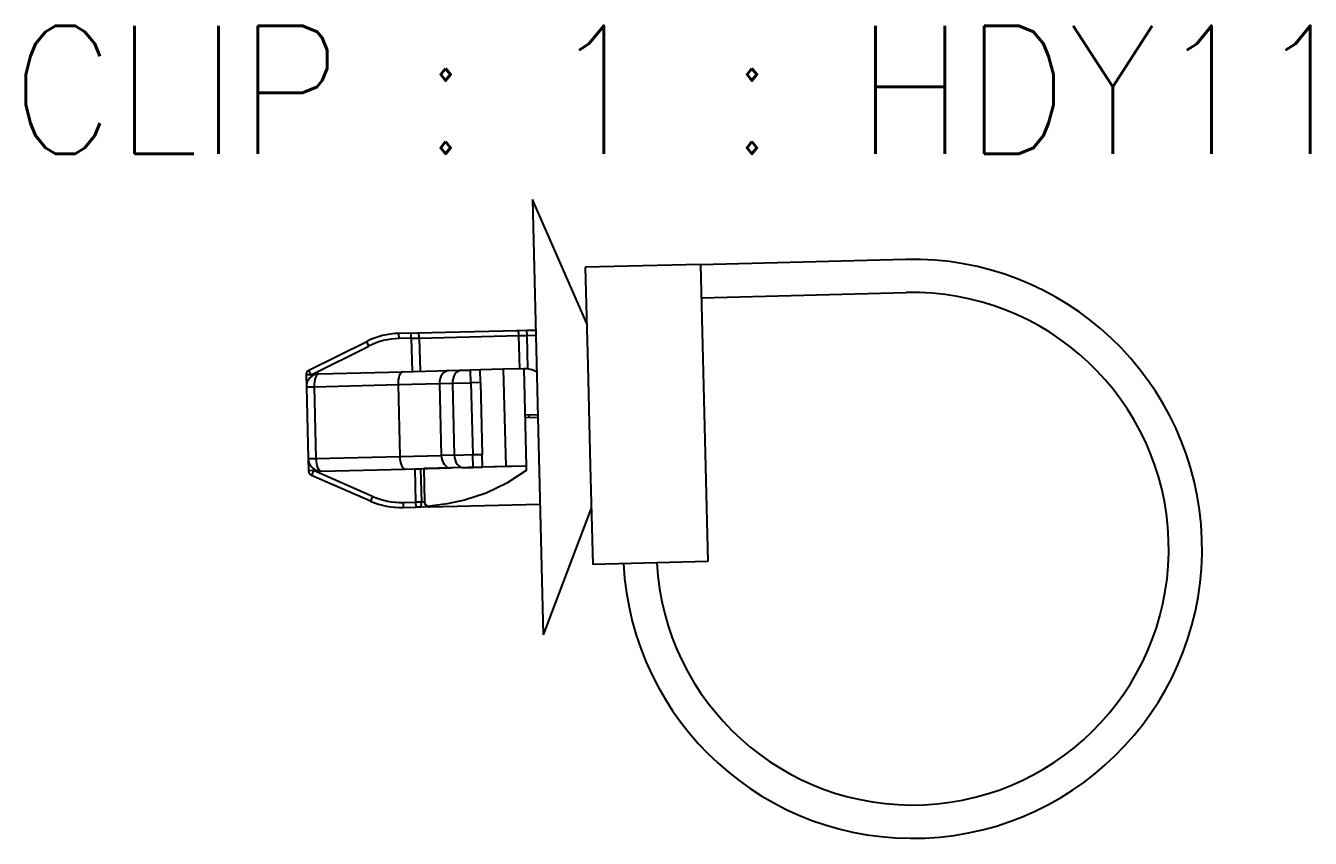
# Model space of a CAD drawing. Header units: inches. Extents: x 47316 to 59086, y 3141 to 11743.
# Drawn here: x 53353.4 to 53378.47, y 6243.28 to 6259.14 of the extents above; entities that cross this region are included whole.
import ezdxf

# ---------------------------------------------------------------- set-up
doc = ezdxf.new("R2010")
doc.units = ezdxf.units.IN
doc.header["$MEASUREMENT"] = 0
doc.styles.get("Standard").update_dxf_attribs({"font": ''})
doc.styles.get('Standard').set_extended_font_data('SimSun')

msp = doc.modelspace()

# ---------------------------------------------------------------- linework, layer by layer
at = {"color": 0, "linetype": 'ByBlock', "lineweight": -3, "ltscale": 0.132311}
for p, q in [((53364.346, 6253.325), (53363.286, 6255.75)), ((53364.435, 6249.726), (53363.496, 6247.252))]:
    msp.add_line(p, q, dxfattribs=at)
at = {"color": 0, "linetype": 'ByBlock', "lineweight": -3, "ltscale": 0.425}
msp.add_line((53363.286, 6255.75), (53363.496, 6247.252), dxfattribs=at)
at = {"color": 0, "linetype": 'ByBlock', "lineweight": -3, "ltscale": 0.2}
for p, q in [((53366.568, 6254.481), (53370.567, 6254.58)), ((53366.584, 6253.831), (53370.583, 6253.93))]:
    msp.add_line(p, q, dxfattribs=at)
at = {"color": 0, "linetype": 'ByBlock', "lineweight": -3, "ltscale": 0.1125}
for p, q in [((53366.568, 6254.481), (53364.319, 6254.425)), ((53366.712, 6248.682), (53364.463, 6248.627))]:
    msp.add_line(p, q, dxfattribs=at)
at = {"color": 0, "linetype": 'ByBlock', "lineweight": -3, "ltscale": 0.096026}
for p, q in [((53364.319, 6254.425), (53364.367, 6252.505)), ((53364.415, 6250.547), (53364.463, 6248.627))]:
    msp.add_line(p, q, dxfattribs=at)
at = {"color": 0, "linetype": 'ByBlock', "lineweight": -3, "ltscale": 0.289999}
msp.add_line((53366.568, 6254.481), (53366.712, 6248.682), dxfattribs=at)
at = {"color": 0, "linetype": 'ByBlock', "lineweight": -3, "ltscale": 0.011804}
for p, q in [((53360.919, 6253.14), (53360.683, 6253.134)), ((53360.921, 6253.04), (53360.685, 6253.034))]:
    msp.add_line(p, q, dxfattribs=at)
at = {"color": 0, "linetype": 'ByBlock', "lineweight": -3, "ltscale": 0.005}
for p, q in [((53360.685, 6253.034), (53360.683, 6253.134)), ((53360.921, 6253.04), (53360.919, 6253.14)), ((53363.183, 6253.096), (53363.18, 6253.196)), ((53360.096, 6252.888), (53360.052, 6252.978)), ((53358.969, 6252.328), (53358.869, 6252.326)), ((53358.969, 6252.328), (53358.925, 6252.418)), ((53359.016, 6250.456), (53358.916, 6250.454)), ((53359.016, 6250.456), (53358.976, 6250.364)), ((53360.169, 6249.952), (53360.129, 6249.86)), ((53360.764, 6249.835), (53360.767, 6249.735)), ((53361.008, 6249.841), (53361.011, 6249.741))]:
    msp.add_line(p, q, dxfattribs=at)
at = {"color": 0, "linetype": 'ByBlock', "lineweight": -3, "ltscale": 0.006325}
msp.add_line((53360.919, 6253.14), (53361.045, 6253.143), dxfattribs=at)
at = {"color": 0, "linetype": 'ByBlock', "lineweight": -3, "ltscale": 0.097302}
for p, q in [((53361.045, 6253.143), (53362.991, 6253.192)), ((53361.079, 6253.044), (53363.025, 6253.092))]:
    msp.add_line(p, q, dxfattribs=at)
at = {"color": 0, "linetype": 'ByBlock', "lineweight": -3, "ltscale": 0.009488}
msp.add_line((53362.991, 6253.192), (53363.18, 6253.196), dxfattribs=at)
at = {"color": 0, "linetype": 'ByBlock', "lineweight": -3, "ltscale": 0.007906}
msp.add_line((53363.025, 6253.092), (53363.183, 6253.096), dxfattribs=at)
at = {"color": 0, "linetype": 'ByBlock', "lineweight": -3, "ltscale": 0.0325}
for p, q in [((53363.041, 6252.443), (53363.025, 6253.092)), ((53360.921, 6253.04), (53360.937, 6252.39)), ((53361.079, 6253.044), (53361.095, 6252.394)), ((53360.992, 6250.491), (53361.008, 6249.841)), ((53361.104, 6250.494), (53361.12, 6249.844))]:
    msp.add_line(p, q, dxfattribs=at)
at = {"color": 0, "linetype": 'ByBlock', "lineweight": -3, "ltscale": 0.008443}
for p, q in [((53363.18, 6253.196), (53363.349, 6253.2)), ((53363.183, 6253.096), (53363.352, 6253.1))]:
    msp.add_line(p, q, dxfattribs=at)
at = {"color": 0, "linetype": 'ByBlock', "lineweight": -3, "ltscale": 0.032832}
msp.add_line((53363.199, 6252.44), (53363.183, 6253.096), dxfattribs=at)
at = {"color": 0, "linetype": 'ByBlock', "lineweight": -3, "ltscale": 0.062942}
for p, q in [((53358.925, 6252.418), (53360.052, 6252.978)), ((53360.129, 6249.86), (53358.976, 6250.364))]:
    msp.add_line(p, q, dxfattribs=at)
at = {"color": 0, "linetype": 'ByBlock', "lineweight": -3, "ltscale": 0.062941}
for p, q in [((53358.969, 6252.328), (53360.096, 6252.888)), ((53360.169, 6249.952), (53359.016, 6250.456))]:
    msp.add_line(p, q, dxfattribs=at)
at = {"color": 0, "linetype": 'ByBlock', "lineweight": -3, "ltscale": 0.007907}
msp.add_line((53360.921, 6253.04), (53361.079, 6253.044), dxfattribs=at)
at = {"color": 0, "linetype": 'ByBlock', "lineweight": -3, "ltscale": 0.011816}
for p, q in [((53358.869, 6252.326), (53358.875, 6252.089)), ((53358.91, 6250.69), (53358.916, 6250.454))]:
    msp.add_line(p, q, dxfattribs=at)
at = {"color": 0, "linetype": 'ByBlock', "lineweight": -3, "ltscale": 0.001816}
for p, q in [((53358.969, 6252.328), (53358.97, 6252.292)), ((53359.015, 6250.492), (53359.016, 6250.456))]:
    msp.add_line(p, q, dxfattribs=at)
at = {"color": 0, "linetype": 'ByBlock', "lineweight": -3, "ltscale": 0.081943}
for p, q in [((53359.119, 6252.345), (53360.757, 6252.386)), ((53359.026, 6252.093), (53360.664, 6252.134)), ((53359.061, 6250.693), (53360.699, 6250.734)), ((53359.166, 6250.446), (53360.804, 6250.487))]:
    msp.add_line(p, q, dxfattribs=at)
at = {"color": 0, "linetype": 'ByBlock', "lineweight": -3, "ltscale": 0.04455}
for p, q in [((53360.757, 6252.386), (53361.648, 6252.408)), ((53360.804, 6250.487), (53361.695, 6250.509))]:
    msp.add_line(p, q, dxfattribs=at)
at = {"color": 0, "linetype": 'ByBlock', "lineweight": -3, "ltscale": 0.012637}
for p, q in [((53361.648, 6252.408), (53361.901, 6252.414)), ((53361.474, 6252.154), (53361.727, 6252.16)), ((53361.761, 6250.76), (53361.509, 6250.754)), ((53361.948, 6250.515), (53361.695, 6250.509))]:
    msp.add_line(p, q, dxfattribs=at)
at = {"color": 0, "linetype": 'ByBlock', "lineweight": -3, "ltscale": 0.009006}
for p, q in [((53361.901, 6252.414), (53362.081, 6252.419)), ((53361.948, 6250.515), (53362.128, 6250.519))]:
    msp.add_line(p, q, dxfattribs=at)
at = {"color": 0, "linetype": 'ByBlock', "lineweight": -3, "ltscale": 0.009364}
for p, q in [((53362.268, 6252.423), (53362.081, 6252.419)), ((53362.274, 6252.173), (53362.087, 6252.169)), ((53362.122, 6250.769), (53362.309, 6250.774)), ((53362.128, 6250.519), (53362.315, 6250.524))]:
    msp.add_line(p, q, dxfattribs=at)
at = {"color": 0, "linetype": 'ByBlock', "lineweight": -3, "ltscale": 0.0125}
for p, q in [((53362.087, 6252.169), (53362.081, 6252.419)), ((53362.274, 6252.173), (53362.268, 6252.423)), ((53363.14, 6251.545), (53363.39, 6251.551)), ((53363.141, 6251.495), (53363.391, 6251.501)), ((53362.128, 6250.519), (53362.122, 6250.769)), ((53362.315, 6250.524), (53362.309, 6250.774))]:
    msp.add_line(p, q, dxfattribs=at)
at = {"color": 0, "linetype": 'ByBlock', "lineweight": -3, "ltscale": 0.022501}
for p, q in [((53362.718, 6252.435), (53362.268, 6252.423)), ((53362.765, 6250.535), (53362.315, 6250.524))]:
    msp.add_line(p, q, dxfattribs=at)
at = {"color": 0, "linetype": 'ByBlock', "lineweight": -3, "ltscale": 0.02}
for p, q in [((53363.118, 6252.444), (53362.718, 6252.435)), ((53363.165, 6250.545), (53362.765, 6250.535))]:
    msp.add_line(p, q, dxfattribs=at)
at = {"color": 0, "linetype": 'ByBlock', "lineweight": -3, "ltscale": 0.095}
for p, q in [((53362.718, 6252.435), (53362.765, 6250.535)), ((53363.118, 6252.444), (53363.165, 6250.545))]:
    msp.add_line(p, q, dxfattribs=at)
at = {"color": 0, "linetype": 'ByBlock', "lineweight": -3, "ltscale": 0.097948}
msp.add_line((53364.367, 6252.505), (53364.415, 6250.547), dxfattribs=at)
at = {"color": 0, "linetype": 'ByBlock', "lineweight": -3, "ltscale": 0.007544}
for p, q in [((53358.875, 6252.089), (53359.026, 6252.093)), ((53358.91, 6250.69), (53359.061, 6250.693))]:
    msp.add_line(p, q, dxfattribs=at)
at = {"color": 0, "linetype": 'ByBlock', "lineweight": -3, "ltscale": 0.07}
for p, q in [((53358.875, 6252.089), (53358.91, 6250.69)), ((53359.026, 6252.093), (53359.061, 6250.693)), ((53360.664, 6252.134), (53360.699, 6250.734)), ((53361.474, 6252.154), (53361.509, 6250.754)), ((53361.727, 6252.16), (53361.761, 6250.76)), ((53362.087, 6252.169), (53362.122, 6250.769)), ((53362.274, 6252.173), (53362.309, 6250.774))]:
    msp.add_line(p, q, dxfattribs=at)
at = {"color": 0, "linetype": 'ByBlock', "lineweight": -3, "ltscale": 0.0405}
for p, q in [((53360.664, 6252.134), (53361.474, 6252.154)), ((53360.699, 6250.734), (53361.509, 6250.754))]:
    msp.add_line(p, q, dxfattribs=at)
at = {"color": 0, "linetype": 'ByBlock', "lineweight": -3, "ltscale": 0.018011}
for p, q in [((53361.727, 6252.16), (53362.087, 6252.169)), ((53361.761, 6250.76), (53362.122, 6250.769))]:
    msp.add_line(p, q, dxfattribs=at)
at = {"color": 0, "linetype": 'ByBlock', "lineweight": -3, "ltscale": 0.0025}
msp.add_line((53363.222, 6251.497), (53363.221, 6251.547), dxfattribs=at)
at = {"color": 0, "linetype": 'ByBlock', "lineweight": -3, "ltscale": 0.005363}
msp.add_line((53360.992, 6250.491), (53361.1, 6250.494), dxfattribs=at)
at = {"color": 0, "linetype": 'ByBlock', "lineweight": -3, "ltscale": 0.000233459}
msp.add_line((53361.1, 6250.494), (53361.104, 6250.494), dxfattribs=at)
at = {"color": 0, "linetype": 'ByBlock', "lineweight": -3, "ltscale": 0.003059}
msp.add_line((53361.104, 6250.494), (53361.165, 6250.496), dxfattribs=at)
at = {"color": 0, "linetype": 'ByBlock', "lineweight": -3, "ltscale": 0.1}
msp.add_line((53363.165, 6250.545), (53361.165, 6250.496), dxfattribs=at)
at = {"color": 0, "linetype": 'ByBlock', "lineweight": -3, "ltscale": 0.031953}
msp.add_line((53361.165, 6250.496), (53361.181, 6249.857), dxfattribs=at)
at = {"color": 0, "linetype": 'ByBlock', "lineweight": -3}
for p, q in [((53363.167, 6250.458), (53362.788, 6250.211)), ((53362.788, 6250.211), (53362.384, 6250.019)), ((53361.626, 6249.809), (53361.284, 6249.764)), ((53361.963, 6249.881), (53361.626, 6249.809)), ((53362.384, 6250.019), (53361.963, 6249.881))]:
    msp.add_line(p, q, dxfattribs=at)
at = {"color": 0, "linetype": 'ByBlock', "lineweight": -3, "ltscale": 0.004339}
msp.add_line((53363.165, 6250.545), (53363.167, 6250.458), dxfattribs=at)
at = {"color": 0, "linetype": 'ByBlock', "lineweight": -3, "ltscale": 0.012206}
for p, q in [((53360.764, 6249.835), (53361.008, 6249.841)), ((53360.767, 6249.735), (53361.011, 6249.741))]:
    msp.add_line(p, q, dxfattribs=at)
at = {"color": 0, "linetype": 'ByBlock', "lineweight": -3, "ltscale": 0.005597}
msp.add_line((53361.12, 6249.844), (53361.008, 6249.841), dxfattribs=at)
at = {"color": 0, "linetype": 'ByBlock', "lineweight": -3, "ltscale": 0.002986}
msp.add_line((53361.18, 6249.846), (53361.12, 6249.844), dxfattribs=at)
at = {"color": 0, "linetype": 'ByBlock', "lineweight": -3, "ltscale": 9.0198e-05}
msp.add_line((53361.181, 6249.847), (53361.18, 6249.846), dxfattribs=at)
at = {"color": 0, "linetype": 'ByBlock', "lineweight": -3, "ltscale": 0.000495148}
msp.add_line((53361.181, 6249.857), (53361.181, 6249.847), dxfattribs=at)
at = {"color": 0, "linetype": 'ByBlock', "lineweight": -3, "ltscale": 0.004477}
msp.add_line((53361.1, 6249.744), (53361.011, 6249.741), dxfattribs=at)
at = {"color": 0, "linetype": 'ByBlock', "lineweight": -3, "ltscale": 0.00896}
msp.add_line((53361.28, 6249.748), (53361.1, 6249.744), dxfattribs=at)
at = {"color": 0, "linetype": 'ByBlock', "lineweight": -3, "ltscale": 0.107719}
msp.add_line((53361.28, 6249.748), (53363.433, 6249.801), dxfattribs=at)
at = {"color": 0, "linetype": 'ByBlock', "lineweight": -3, "ltscale": 0.000715637}
msp.add_line((53361.284, 6249.764), (53361.284, 6249.749), dxfattribs=at)
at = {"color": 0, "linetype": 'ByBlock', "lineweight": -3}
for centre, radius, start, end in [((53370.707, 6248.931), 5.65, 182.94, 91.4187), ((53370.707, 6248.931), 5, 183.1379, 91.4187), ((53360.72, 6251.635), 1.5, 91.4187, 116.4356), ((53360.72, 6251.635), 1.4, 91.4187, 116.4356), ((53358.969, 6252.328), 0.1, 116.4356, 181.4187), ((53359.125, 6252.096), 0.25, 91.4187, 181.4187), ((53363.13, 6251.945), 0.5, 61.4187, 91.4187), ((53359.16, 6250.696), 0.25, 181.4187, 271.4187), ((53359.016, 6250.456), 0.1, 181.4187, 246.4018), ((53360.73, 6251.235), 1.5, 246.4018, 271.4187), ((53360.73, 6251.235), 1.4, 246.4018, 271.4187), ((53361.275, 6249.856), 0.0931, 179.8181, 275.4951), ((53361.281, 6249.849), 0.0999, 181.4761, 271.476), ((53361.281, 6249.752), 0.00433, 252.5811, 315.8094)]:
    msp.add_arc(centre, radius, start, end, dxfattribs=at)
for centre, major_axis, ratio, start_param, end_param in [((53361.048, 6253.043), (-0.0025, 0.1), 0.316228, 4.712389, 6.283185), ((53362.993, 6253.092), (-0.0025, 0.1), 0.316228, 4.712389, 6.283185), ((53359.125, 6252.096), (-0.006, 0.25), 0.396439, -6.283185, -4.712389), ((53360.763, 6252.136), (-0.006, 0.25), 0.396439, 0, 1.570796), ((53361.654, 6252.158), (-0.006, 0.25), 0.720438, 0, 1.570796), ((53361.907, 6252.164), (-0.006, 0.25), 0.720438, 0, 1.570796), ((53359.16, 6250.696), (-0.006, 0.25), 0.396439, 1.570796, 3.141593), ((53360.798, 6250.737), (-0.006, 0.25), 0.396439, 1.570796, 3.141593), ((53361.689, 6250.759), (-0.006, 0.25), 0.720438, 1.570796, 3.141593), ((53361.942, 6250.765), (-0.006, 0.25), 0.720438, 1.570796, 3.141593), ((53361.098, 6249.844), (-0.0025, 0.1), 0.22389, 3.141593, 4.712389), ((53361.277, 6249.848), (-0.0025, 0.1), 0.97071, 1.570796, 3.141593)]:
    msp.add_ellipse(centre, major_axis=major_axis, ratio=ratio, start_param=start_param, end_param=end_param, dxfattribs=at)

# ---------------------------------------------------------------- texts
at = {"color": 42, "linetype": 'Continuous', "lineweight": 15, "insert": (53353.108, 6259.139), "char_height": 2.5, "width": 31.28571, "attachment_point": 1}
msp.add_mtext('\\Fromans.shx;\\W0.9000000000;\\T1.0000000000;\\o\\lCLIP : 1 : HDY11', dxfattribs=at)

doc.saveas('drawing.dxf')
